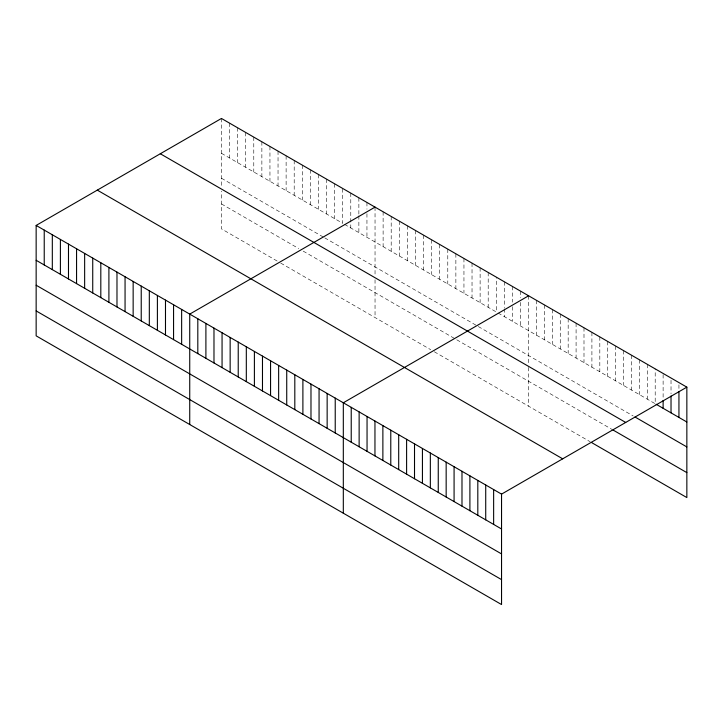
<?xml version="1.0" encoding="UTF-8"?>
<svg xmlns="http://www.w3.org/2000/svg" width="723" height="723" viewBox="0 0 723 723"><rect width="100%" height="100%" fill="white"/><g stroke="black" fill="none" stroke-linecap="round" stroke-linejoin="round"><path stroke-width="0.54" stroke-dasharray="3.62 2.71" d="M221.455 153.303L342.702 223.308L342.702 188.45M344.5 224.338L496.285 311.975L496.285 277.126M498.075 313.014L655.201 403.723L655.201 368.875M221.455 178.238L323.841 237.352M324.735 237.867L477.424 326.019M478.319 326.543L633.221 415.978M221.455 203.931L298.689 248.531M303.181 251.116L455.87 339.268M456.764 339.792L612.128 429.489M277.135 261.021L221.455 228.875L221.455 191.089M280.732 263.091L430.718 349.688M434.315 351.767L590.149 441.735M678.942 384.826L678.942 389.326M671.025 380.262L671.025 393.746M663.118 374.568L663.118 399.295M647.293 364.311L647.293 399.159M639.376 359.738L639.376 394.586M631.468 355.174L631.468 390.022M623.56 350.601L623.56 385.449M615.644 346.037L615.644 380.885M607.736 341.464L607.736 376.322M599.819 336.9L599.819 371.749M591.911 332.336L591.911 367.185M583.994 327.763L583.994 362.612M576.086 323.199L576.086 358.048M568.17 318.626L568.17 353.475M560.262 314.062L560.262 348.911M552.354 309.489L552.354 344.347M544.437 304.925L544.437 339.774M536.529 300.361L536.529 335.21M528.612 295.788L528.612 364.139M528.612 367.356L528.612 406.209M520.533 291.125L520.533 297.867M520.533 302.368L520.533 325.974M512.444 286.453L512.444 302.196M512.444 306.688L512.444 321.31M504.365 281.789L504.365 307.646M504.365 308.766L504.365 316.638M488.197 272.454L488.197 307.302M480.117 267.79L480.117 302.639M472.029 263.118L472.029 297.975M463.949 258.454L463.949 293.303M455.87 253.791L455.87 288.64M447.781 249.119L447.781 283.967M439.701 244.455L439.701 279.304M431.613 239.792L431.613 274.641M423.533 235.12L423.533 269.968M415.454 230.456L415.454 265.305M407.365 225.784L407.365 260.642M399.286 221.121L399.286 255.969M391.197 216.457L391.197 251.306M383.118 211.785L383.118 246.633M375.038 207.121L375.038 275.472M375.038 279.756L375.038 317.542M366.95 202.449L366.95 209.2M366.95 213.692L366.95 237.307M358.87 197.786L358.87 214.65M358.87 215.77L358.87 232.634M350.782 193.122L350.782 227.971M334.613 183.787L334.613 218.635M326.534 179.123L326.534 213.972M318.454 174.451L318.454 209.299M310.366 169.788L310.366 204.636M302.286 165.115L302.286 199.973M294.198 160.452L294.198 195.3M286.118 155.788L286.118 190.637M278.039 151.116L278.039 185.965M269.95 146.453L269.95 181.301M261.871 141.78L261.871 176.638M253.782 137.117L253.782 171.966M245.703 132.454L245.703 167.302M237.623 127.781L237.623 162.639M229.534 123.118L229.534 157.966M221.455 118.455L221.455 186.805"/><path stroke-width="1.08" d="M36.15 225.431L501.545 494.125L501.545 604.545L36.15 335.852L36.15 225.431L221.455 118.455L686.85 387.148L686.85 497.569L591.911 442.756M375.038 207.121L189.733 314.107L189.733 424.528M528.612 295.788L343.317 402.774L343.317 513.194M501.545 494.125L686.85 387.148M656.086 404.229L686.85 421.997M634.984 416.99L686.85 446.931M160.307 153.755L625.702 422.449M613.005 429.995L686.85 472.625M97.298 190.131L562.693 458.825M36.15 260.289L501.545 528.983M36.15 285.224L501.545 553.917M36.15 310.917L501.545 579.611M678.942 391.568L678.942 417.424M671.025 395.996L671.025 412.86M663.118 400.425L663.118 408.296M493.637 489.561L493.637 524.41M485.72 484.997L485.72 519.846M477.813 480.424L477.813 515.273M469.905 475.861L469.905 510.709M461.988 471.288L461.988 506.136M454.08 466.724L454.08 501.572M446.163 462.151L446.163 497.008M438.255 457.587L438.255 492.435M430.339 453.023L430.339 487.871M422.431 448.45L422.431 483.298M414.514 443.886L414.514 478.734M406.606 439.313L406.606 474.161M398.698 434.749L398.698 469.598M390.781 430.176L390.781 465.034M382.874 425.612L382.874 460.461M374.957 421.048L374.957 455.897M367.049 416.475L367.049 451.324M359.132 411.911L359.132 446.76M351.224 407.338L351.224 442.187M335.228 398.102L335.228 432.96M327.148 393.439L327.148 428.287M319.06 388.775L319.06 423.624M310.98 384.103L310.98 418.96M302.892 379.439L302.892 414.288M294.812 374.776L294.812 409.625M286.733 370.104L286.733 404.952M278.644 365.44L278.644 400.289M270.565 360.768L270.565 395.626M262.476 356.105L262.476 390.953M254.397 351.441L254.397 386.29M246.317 346.769L246.317 381.617M238.229 342.106L238.229 376.954M230.149 337.433L230.149 372.291M222.06 332.77L222.06 367.618M213.981 328.106L213.981 362.955M205.901 323.434L205.901 358.292M197.813 318.771L197.813 353.619M181.645 309.435L181.645 344.284M173.565 304.772L173.565 339.62M165.486 300.099L165.486 334.957M157.397 295.436L157.397 330.284M149.318 290.773L149.318 325.621M141.229 286.1L141.229 320.949M133.149 281.437L133.149 316.285M125.061 276.773L125.061 311.622M116.981 272.101L116.981 306.95M108.902 267.438L108.902 302.286M100.813 262.765L100.813 297.623M92.734 258.102L92.734 292.951M84.645 253.439L84.645 288.287M76.566 248.766L76.566 283.615M68.486 244.103L68.486 278.951M60.398 239.43L60.398 274.288M52.318 234.767L52.318 269.616M44.23 230.104L44.23 264.952"/></g></svg>
